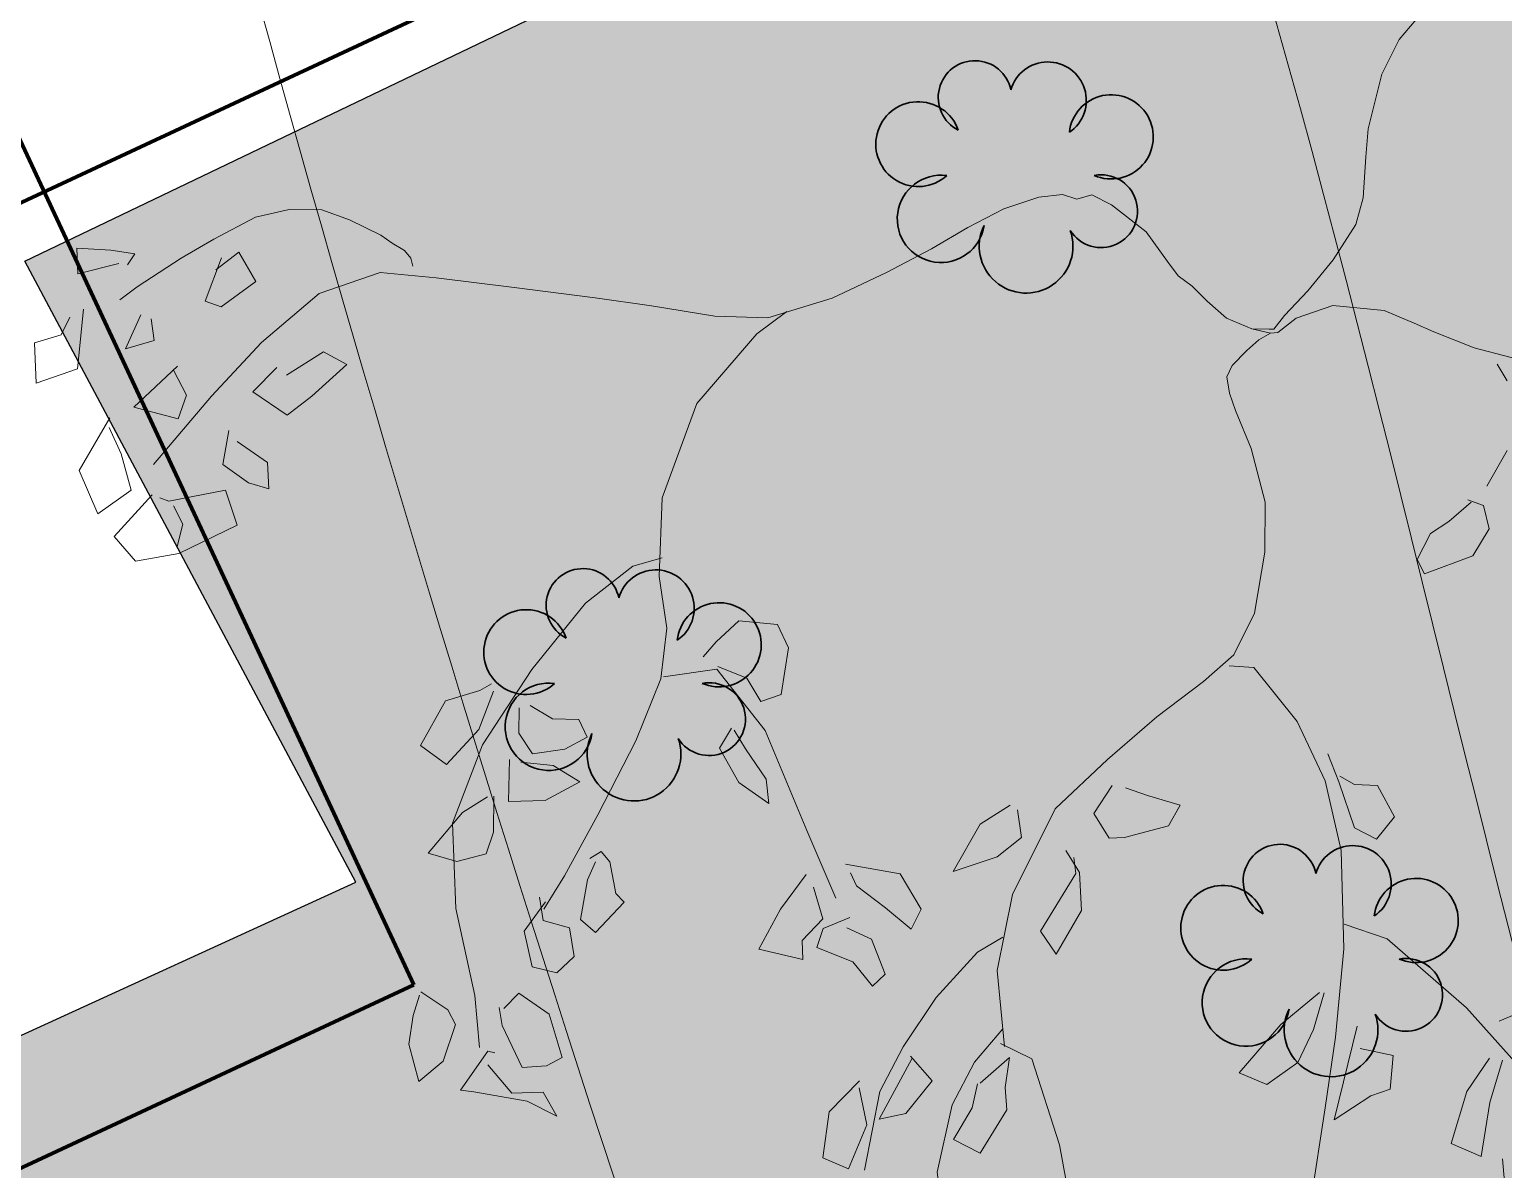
# Model space of a CAD drawing. Header units: millimetres. Extents: x 5637 to 6048, y 3385 to 3927.
# Drawn here: x 5961.515 to 5964.046, y 3574.985 to 3576.942 of the extents above; entities that cross this region are included whole.
import ezdxf

# ---------------------------------------------------------------- set-up
doc = ezdxf.new("R2010")
doc.units = ezdxf.units.MM
doc.layers.add('Contour Lines', color=253, linetype='Continuous')
for name, color, linetype, lineweight in [('hatch', 253, 'Continuous', 13), ('road', 19, 'Continuous', 30), ('trees new', 7, 'Continuous', 20), ('wall', 7, 'Continuous', 80)]:
    doc.layers.add(name, color=color, linetype=linetype, lineweight=lineweight)
doc.layers.add('plants1', color=7, linetype='Continuous', true_color=0x89ee5d)
pattern_1 = [(45, (2816.368087035456, -1263.747613335156), (-0.2651650429449553, 0.2651650429449554), []), (135, (2816.368087035456, -1263.747613335156), (-0.795495128834866, 0.2651650429449554), [0.9375, -0.5625])]
pattern_2 = [(45, (2816.368087035456, -1263.747613335156), (-0.7071067811865475, 0.7071067811865476), [])]

# ---------------------------------------------------------------- blocks, each defined once
blk = doc.blocks.new('F1')
at = {"color": 92, "linetype": 'Continuous'}
for p, q in [((0.2957780168160244, -0.0077329188600914), (0.2984460168161096, 0.0017900811396259)), ((0.2984460168161096, 0.0017900811396259), (0.3104490168159319, -0.0029709188605183)), ((0.3104490168159319, -0.0029709188605183), (0.3187830168160364, -0.007110918860525)), ((0.3117820168160907, -0.008768918860659001), (0.2957780168160244, -0.0077329188600914)), ((0.3187830168160364, -0.007110918860525), (0.3147820168162472, -0.0102169188606411)), ((0.2826090168161901, -0.0278149188600936), (0.2877770168158751, -0.0224329188607215)), ((0.2936110168159249, -0.0211909188604467), (0.2844430168158798, -0.0421009188606321)), ((0.3497900168160815, -0.0187059188604679), (0.3387870168160081, -0.0325779188600053)), ((0.3567900168161433, -0.0187059188604679), (0.3462890168159394, -0.0224329188607215)), ((0.3594580168162285, -0.0313349188603014), (0.3567900168161433, -0.0187059188604679)), ((0.2677730168159034, -0.0425149188607237), (0.2719400168159556, -0.0276079188600478)), ((0.2719400168159556, -0.0276079188600478), (0.2826090168161901, -0.0278149188600936)), ((0.3137820168160434, -0.0298869188603193), (0.3042800168161595, -0.0404449188602656)), ((0.3156160168161879, -0.0408599188606957), (0.3171160168160387, -0.0325779188600053)), ((0.3387870168160081, -0.0325779188600053), (0.3439550168161478, -0.0365109188599662)), ((0.3439550168161478, -0.0365109188599662), (0.3594580168162285, -0.0313349188603014)), ((0.2844430168158798, -0.0421009188606321), (0.2677730168159034, -0.0425149188607237)), ((0.3042800168161595, -0.0404449188602656), (0.3156160168161879, -0.0408599188606957)), ((0.3211170168158279, -0.0528669188600532), (0.3004460168160623, -0.0625979188601549)), ((0.3209500168161359, -0.0644609188605672), (0.3191160168159914, -0.0539019188602823)), ((0.2904440168160764, -0.0636339188607225), (0.2731070168158514, -0.0791609188602878)), ((0.2902770168159296, -0.0781269188603973), (0.2891100168160339, -0.0671529188605917)), ((0.3004460168160623, -0.0625979188601549), (0.315116016816086, -0.0721219188602107)), ((0.315116016816086, -0.0721219188602107), (0.3209500168161359, -0.0644609188605672)), ((0.3569570168158354, -0.0650829188601336), (0.3454550168159987, -0.0710869188599817)), ((0.3757940168159113, -0.0648749188606588), (0.3596250168159205, -0.0690159188600945)), ((0.3827960168161954, -0.0721219188602107), (0.3757940168159113, -0.0648749188606588)), ((0.3454550168159987, -0.0710869188599817), (0.3551230168161457, -0.0835099188601079)), ((0.3662930168159111, -0.0795749188603794), (0.3827960168161954, -0.0721219188602107)), ((0.2897780168161663, -0.0924119188605972), (0.2902770168159296, -0.0781269188603973)), ((0.2731070168158514, -0.0791609188602878), (0.274774016815849, -0.0971739188601704)), ((0.3321190168160175, -0.0822659188600654), (0.3259510168161288, -0.0938609188600084)), ((0.3551230168161457, -0.0835099188601079), (0.3662930168159111, -0.0795749188603794)), ((0.3424550168158422, -0.0984159188604452), (0.333953016816162, -0.0872359188600229)), ((0.274774016815849, -0.0971739188601704), (0.2897780168161663, -0.0924119188605972)), ((0.3259510168161288, -0.0938609188600084), (0.3331190168162212, -0.10359191886011)), ((0.2967790168161119, -0.0965519188606039), (0.2781080168158443, -0.1073189188603636)), ((0.3021130168160599, -0.100900918860424), (0.2992790168161665, -0.0986239188599201)), ((0.3239510168161761, -0.10359191886011), (0.3021130168160599, -0.100900918860424)), ((0.3397870168162118, -0.1081469188605468), (0.3424550168158422, -0.0984159188604452)), ((0.3032800168159557, -0.1031789188603569), (0.3044470168158515, -0.1108379188602329)), ((0.3241180168158682, -0.1176709188606027), (0.3239510168161761, -0.10359191886011)), ((0.3331190168162212, -0.10359191886011), (0.3397870168162118, -0.1081469188605468)), ((0.2781080168158443, -0.1073189188603636), (0.2829430168160289, -0.1187059188599222)), ((0.3044470168158515, -0.1108379188602329), (0.2997800168161522, -0.1182919188607401)), ((0.2996130168160054, -0.1209839188607646), (0.3241180168158682, -0.1176709188606027)), ((0.2829430168160289, -0.1187059188599222), (0.2996130168160054, -0.1209839188607646)), ((0.3647930168160602, -0.2191209188607162), (0.3791280168159066, -0.2058699188604067)), ((0.3791280168159066, -0.2058699188604067), (0.3927970168158428, -0.206075918860114)), ((0.3976320168160274, -0.2079399188599553), (0.3877970168161884, -0.2201549188606067)), ((0.3927970168158428, -0.206075918860114), (0.3977990168161742, -0.205040918859885)), ((0.484316016815905, -0.2162209188603072), (0.4949850168161394, -0.2112529188601173)), ((0.4949850168161394, -0.2112529188601173), (0.5086540168160756, -0.2170489188604905)), ((0.3719610168161527, -0.2290579188605251), (0.3647930168160602, -0.2191209188607162)), ((0.4049670168162667, -0.2170489188604905), (0.4019660168162266, -0.2261599188598837)), ((0.4158030168161934, -0.2249169188601798), (0.4093010168160111, -0.2174629188605821)), ((0.4778150168160611, -0.2201549188606067), (0.484316016815905, -0.2162209188603072)), ((0.5086540168160756, -0.2170489188604905), (0.5098210168159714, -0.2267799188605921)), ((0.3877970168161884, -0.2201549188606067), (0.3719610168161527, -0.2290579188605251)), ((0.4253040168161936, -0.2282299188603418), (0.4158030168161934, -0.2249169188601798)), ((0.4019660168162266, -0.2261599188598837), (0.4044670168161649, -0.2352689188604189)), ((0.4263050168158263, -0.2356839188599396), (0.4253040168161936, -0.2282299188603418)), ((0.4911510168160424, -0.232991918859915), (0.4819820168161133, -0.2253309188602715)), ((0.5098210168159714, -0.2267799188605921), (0.50165301681613, -0.2429299188600624)), ((0.3954650168159279, -0.2346479188602815), (0.3901310168159799, -0.2497619188600937)), ((0.4044670168161649, -0.2352689188604189), (0.4168020168160586, -0.237339918860306)), ((0.4168020168160586, -0.237339918860306), (0.4263050168158263, -0.2356839188599396)), ((0.49348401681595, -0.2431369188601082), (0.4911510168160424, -0.232991918859915)), ((0.4106350168160536, -0.2418939188604043), (0.3993000168159089, -0.2369259188602144)), ((0.3831290168161505, -0.2456209188606579), (0.3721270168159609, -0.2483129188606825)), ((0.3811290168161978, -0.2590789188601037), (0.3854630168159421, -0.2460349188607496)), ((0.4183030168162479, -0.2510039188603685), (0.4106350168160536, -0.2418939188604043)), ((0.50165301681613, -0.2429299188600624), (0.49348401681595, -0.2431369188601082)), ((0.3721270168159609, -0.2483129188606825), (0.3549570168158826, -0.2590789188601037)), ((0.3901310168159799, -0.2497619188600937), (0.4036330168162241, -0.2536949188600546)), ((0.4036330168162241, -0.2536949188600546), (0.4183030168162479, -0.2510039188603685)), ((0.479648016815867, -0.2493479188600021), (0.4729800168158766, -0.2551449188607138)), ((0.4823160168159523, -0.2584579188599663), (0.4804820168162626, -0.2503829188602311)), ((0.7738740168158476, -0.2528669188598713), (0.7788740168159567, -0.2568009188601708)), ((0.4729800168158766, -0.2551449188607138), (0.4759810168159168, -0.2698449188604344)), ((0.4863170168161961, -0.271914918859983), (0.4823160168159523, -0.2584579188599663)), ((0.7563700168159305, -0.2607349188604702), (0.7643720168159636, -0.2584579188599663)), ((0.7643720168159636, -0.2584579188599663), (0.7747080168162431, -0.2541099188604847)), ((0.7788740168159567, -0.2568009188601708), (0.7782080168160466, -0.2659119188604735)), ((0.3549570168158826, -0.2590789188601037), (0.3642920168160746, -0.2654969188600433)), ((0.3759610168160581, -0.2661179188601808), (0.3811290168161978, -0.2590789188601037)), ((0.7483690168162358, -0.2686029188601595), (0.7563700168159305, -0.2607349188604702)), ((0.3642920168160746, -0.2654969188600433), (0.3759610168160581, -0.2661179188601808)), ((0.4759810168159168, -0.2698449188604344), (0.4844830168160518, -0.2810249188599472)), ((0.7493690168159848, -0.2746069188600075), (0.7483690168162358, -0.2686029188601595)), ((0.7782080168160466, -0.2659119188604735), (0.7690390168161177, -0.2737789188607338)), ((0.4844830168160518, -0.2810249188599472), (0.4863170168161961, -0.271914918859983)), ((0.7690390168161177, -0.2737789188607338), (0.7493690168159848, -0.2746069188600075)), ((0.4129690168158451, -0.2799899188606276), (0.4179700168158379, -0.2787479188603528)), ((0.4179700168158379, -0.2787479188603528), (0.4198040168159826, -0.2835089188604969)), ((0.409634016815966, -0.2874439188602254), (0.4146360168158429, -0.2818529188601304)), ((0.4198040168159826, -0.2835089188604969), (0.4183030168162479, -0.2957239188602387)), ((0.3917980168159776, -0.290548918860003), (0.3806280168162122, -0.2986229188603091)), ((0.3887970168159374, -0.2969669188599426), (0.3901310168159799, -0.2880639188600243)), ((0.4024670168162121, -0.3011079188602879), (0.409634016815966, -0.2874439188602254)), ((0.3974660168162192, -0.3027639188606543), (0.3887970168159374, -0.2969669188599426)), ((0.4183030168162479, -0.2957239188602387), (0.4203030168162007, -0.299864918860584)), ((0.3806280168162122, -0.2986229188603091), (0.3792950168160534, -0.312494918860756)), ((0.3957990168162215, -0.3137369188601213), (0.3974660168162192, -0.3027639188606543)), ((0.4063000168159708, -0.3075259188602275), (0.4024670168162121, -0.3011079188602879)), ((0.4203030168162007, -0.299864918860584), (0.4063000168159708, -0.3075259188602275)), ((0.3359540168159985, -0.3085609188604566), (0.3436210168158542, -0.3182919188605582)), ((0.3304520168160199, -0.3162219188601001), (0.3351200168160577, -0.3095959188606856)), ((0.3792950168160534, -0.312494918860756), (0.3876300168160416, -0.3176709188604208)), ((0.3876300168160416, -0.3176709188604208), (0.3957990168162215, -0.3137369188601213)), ((0.4896510168161914, -0.3112529188604811), (0.4763140168158717, -0.3207769188605369)), ((0.5051540168162723, -0.3120809188606644), (0.5238240168162012, -0.3220179188604733)), ((0.5586640168160049, -0.3133229188600297), (0.5433280168160711, -0.3274019188605224)), ((0.5718330168158392, -0.3100109188602063), (0.5586640168160049, -0.3133229188600297)), ((0.5721670168161328, -0.3230539188601313), (0.5740000168159387, -0.312494918860756)), ((0.6111740168159887, -0.3147719188603504), (0.6011720168160029, -0.3228469188600855)), ((0.3254510168160269, -0.326158918859909), (0.3304520168160199, -0.3162219188601001)), ((0.3436210168158542, -0.3182919188605582), (0.3447880168162047, -0.324502918860452)), ((0.4904840168162484, -0.3292649188600252), (0.4908170168162034, -0.3166359188601917)), ((0.5066540168161229, -0.32118991886029), (0.5059870168158743, -0.3158079188600085)), ((0.622844016815856, -0.3226399188600397), (0.6156760168162183, -0.3172569188603291)), ((0.324784016816233, -0.3408589188605391), (0.3254510168160269, -0.326158918859909)), ((0.3447880168162047, -0.324502918860452), (0.3359540168159985, -0.3363039188601022)), ((0.3616250168158732, -0.3302999188602542), (0.3626250168160769, -0.323467918860223)), ((0.3641250168159278, -0.3242959188604062), (0.3714600168161671, -0.3205699188604911)), ((0.3714600168161671, -0.3205699188604911), (0.3799620168158473, -0.3317499188600039)), ((0.4763140168158717, -0.3207769188605369), (0.4636450168161394, -0.332784918860233)), ((0.5144890168160094, -0.3325769188607581), (0.5066540168161229, -0.32118991886029)), ((0.5238240168162012, -0.3220179188604733), (0.5273250168158885, -0.3373399188606698)), ((0.5609980168162512, -0.3271949188604766), (0.5721670168161328, -0.3230539188601313)), ((0.6011720168160029, -0.3228469188600855), (0.603840016816088, -0.3336129188604162)), ((0.633512016816207, -0.3298859188601626), (0.622844016815856, -0.3226399188600397)), ((0.3639590168161195, -0.3478989188600452), (0.3616250168158732, -0.3302999188602542)), ((0.3799620168158473, -0.3317499188600039), (0.3796290168158922, -0.3489339188602742)), ((0.4804820168162626, -0.3346489188600743), (0.4904840168162484, -0.3292649188600252)), ((0.5433280168160711, -0.3274019188605224), (0.5609980168162512, -0.3271949188604766)), ((0.6268440168162162, -0.3360969188600564), (0.633512016816207, -0.3298859188601626)), ((0.6931910168161668, -0.3286439188598877), (0.6938580168159607, -0.3400309188603559)), ((0.3359540168159985, -0.3363039188601022), (0.324784016816233, -0.3408589188605391)), ((0.4636450168161394, -0.332784918860233), (0.4784810168159713, -0.3416869188607223)), ((0.4784810168159713, -0.3416869188607223), (0.4804820168162626, -0.3346489188600743)), ((0.4894840168160446, -0.332784918860233), (0.4849820168162699, -0.3389959188601268)), ((0.5004860168162342, -0.3319559188606207), (0.4894840168160446, -0.332784918860233)), ((0.5058200168161822, -0.3423089188602888), (0.4981530168158718, -0.3352689188598732)), ((0.5213230168162628, -0.3433439188605178), (0.5144890168160094, -0.3325769188607581)), ((0.5273250168158885, -0.3373399188606698), (0.5213230168162628, -0.3433439188605178)), ((0.5866700168160098, -0.3329909188599402), (0.5891700168160643, -0.3425159188603346)), ((0.5876700168162134, -0.3425159188603346), (0.5888370168161094, -0.3365109188601481)), ((0.603840016816088, -0.3336129188604162), (0.6095070168159911, -0.3350629188601659)), ((0.6095070168159911, -0.3350629188601659), (0.6268440168162162, -0.3360969188600564)), ((0.353290016815885, -0.3379609188598978), (0.3387870168160081, -0.3489339188602742)), ((0.3571240168159822, -0.3559729188603513), (0.3517890168161504, -0.3429289188600877)), ((0.3556240168161313, -0.3394089188598799), (0.353290016815885, -0.3379609188598978)), ((0.4849820168162699, -0.3389959188601268), (0.4963190168161821, -0.3483129188601368)), ((0.5066540168161229, -0.3565949188599178), (0.5058200168161822, -0.3423089188602888)), ((0.5680000168160806, -0.3592859188605133), (0.5876700168162134, -0.3425159188603346)), ((0.5891700168160643, -0.3425159188603346), (0.5853370168158512, -0.3565949188599178)), ((0.6938580168159607, -0.3400309188603559), (0.6941910168159158, -0.3586639188600373)), ((0.6991920168159087, -0.3429289188600877), (0.6948580168161645, -0.3381679188599436)), ((0.7075270168158969, -0.3460359188605424), (0.6991920168159087, -0.3429289188600877)), ((0.3729610168159017, -0.3501759188605491), (0.3639590168161195, -0.3478989188600452)), ((0.4963190168161821, -0.3483129188601368), (0.5006530168159263, -0.3594929188605591)), ((0.7100280168158353, -0.3592859188605133), (0.7075270168158969, -0.3460359188605424)), ((0.3387870168160081, -0.3489339188602742), (0.3434550168160459, -0.3510039188607323)), ((0.3434550168160459, -0.3510039188607323), (0.3617910168161362, -0.3607349188599245)), ((0.3796290168158922, -0.3489339188602742), (0.3729610168159017, -0.3501759188605491)), ((0.3686260168162736, -0.3592859188605133), (0.3571240168159822, -0.3559729188603513)), ((0.3707930168159184, -0.3696369188604138), (0.3686260168162736, -0.3592859188605133)), ((0.5006530168159263, -0.3594929188605591), (0.5066540168161229, -0.3565949188599178)), ((0.5710000168162371, -0.3694309188607066), (0.5680000168160806, -0.3592859188605133)), ((0.5853370168158512, -0.3565949188599178), (0.5710000168162371, -0.3694309188607066)), ((0.6941910168159158, -0.3586639188600373), (0.7008590168159065, -0.3652899188603613)), ((0.7008590168159065, -0.3652899188603613), (0.7100280168158353, -0.3592859188605133)), ((0.3617910168161362, -0.3607349188599245), (0.3707930168159184, -0.3696369188604138)), ((0.4848160168160069, -0.3924129188602081), (0.4701470168158668, -0.4000729188604227)), ((0.5063210168161679, -0.3905489188603668), (0.4874840168160919, -0.408560918859911)), ((0.5111550168160139, -0.4008999188602675), (0.5061540168160211, -0.3893069188600919)), ((0.4823160168159523, -0.4091819188600483), (0.4838160168162579, -0.3948959188604193)), ((0.4701470168158668, -0.4000729188604227), (0.4624790168161274, -0.4160139188600797)), ((0.4978190168160328, -0.4095959188601399), (0.5111550168160139, -0.4008999188602675)), ((0.5283250168160925, -0.4073189188605455), (0.5419940168160285, -0.4015219188607433)), ((0.5419940168160285, -0.4015219188607433), (0.5368260168158887, -0.4118729188606438)), ((0.4704800168158221, -0.4230539188604953), (0.4823160168159523, -0.4091819188600483)), ((0.4874840168160919, -0.408560918859911), (0.4978190168160328, -0.4095959188601399)), ((0.5224900168161586, -0.4153929188599422), (0.5273250168158885, -0.4073189188605455)), ((0.4624790168161274, -0.4160139188600797), (0.4704800168158221, -0.4230539188604953)), ((0.5119890168159547, -0.4247099188599523), (0.5224900168161586, -0.4153929188599422)), ((0.5368260168158887, -0.4118729188606438), (0.534826016815936, -0.4201549188604248)), ((0.6621850168160055, -0.4143589188600516), (0.6443480168161333, -0.4213979188601287)), ((0.6556830168158232, -0.4269869188604562), (0.6638520168160033, -0.4149799188601892)), ((0.534826016815936, -0.4201549188604248), (0.5201570168162509, -0.4327849188605968)), ((0.6443480168161333, -0.4213979188601287), (0.6235100168162209, -0.4340269188599623)), ((0.5201570168162509, -0.4327849188605968), (0.5119890168159547, -0.4247099188599523)), ((0.6460150168161309, -0.4371319188606493), (0.6556830168158232, -0.4269869188604562)), ((0.6718540168160363, -0.4309209188607556), (0.6525160168159747, -0.4621839188606091)), ((0.6235100168162209, -0.4340269188599623), (0.6321790168160479, -0.441479918860131)), ((0.6321790168160479, -0.441479918860131), (0.6460150168161309, -0.4371319188606493)), ((0.6815220168161833, -0.4458279188605221), (0.670353016815847, -0.4394099188605824)), ((0.7240300168161813, -0.4458279188605221), (0.7440350168160368, -0.4439649188601096)), ((0.6765210168161904, -0.4576289188601721), (0.6815220168161833, -0.4458279188605221)), ((0.6525160168159747, -0.4621839188606091), (0.6686860168158493, -0.4578369188605566)), ((0.6686860168158493, -0.4578369188605566), (0.6765210168161904, -0.4576289188601721)), ((0.716196016816179, -0.4580439188606024), (0.7040260168162096, -0.4675679188606582)), ((0.7110280168160391, -0.4741919188603051), (0.7206960168161859, -0.4603209188601968)), ((0.7040260168162096, -0.4675679188606582), (0.6921910168159631, -0.4845439188605442)), ((0.7015270168160388, -0.492825918860325), (0.7110280168160391, -0.4741919188603051)), ((0.6921910168159631, -0.4845439188605442), (0.7015270168160388, -0.492825918860325)), ((0.7090270168162025, -0.4961379188601486), (0.702359016816212, -0.5251239188604075))]:
    blk.add_line(p, q, dxfattribs=at)
at = {"color": 33, "linetype": 'Continuous'}
for p, q in [((0.5486630168159028, -0.104626918860339), (0.5351240168158659, -0.1091819188598664)), ((0.5351240168158659, -0.1091819188598664), (0.5052580168160095, -0.1274019188607043)), ((0.5052580168160095, -0.1274019188607043), (0.4815640168160318, -0.1576299188603287)), ((0.4815640168160318, -0.1576299188603287), (0.4712110168159091, -0.185786918860066)), ((0.4628490168158752, -0.1789549188600348), (0.4413450168160528, -0.1868219188602951)), ((0.4745960168158893, -0.1793689188601264), (0.4628490168158752, -0.1789549188600348)), ((0.4413450168160528, -0.1868219188602951), (0.4140680168159127, -0.2046269188607028)), ((0.4712110168159091, -0.185786918860066), (0.4680260168158786, -0.2054549188599766)), ((0.4140680168159127, -0.2046269188607028), (0.3873880168159704, -0.2261599188598837)), ((0.4680260168158786, -0.2054549188599766), (0.4598630168159108, -0.223053918860677)), ((0.8003790168161176, -0.2071119188606816), (0.8020460168161154, -0.214357918859895)), ((0.4598630168159108, -0.223053918860677), (0.4435360168160917, -0.2427219188605876)), ((0.3873880168159704, -0.2261599188598837), (0.367278016816039, -0.2510039188603685)), ((0.7938770168159355, -0.2396169188599004), (0.7823750168160988, -0.2501759188601853)), ((0.4435360168160917, -0.2427219188605876), (0.421037016815939, -0.2650829188599517)), ((0.367278016816039, -0.2510039188603685), (0.3585180168158732, -0.2824739188602679)), ((0.421037016815939, -0.2650829188599517), (0.4017240168161555, -0.2833029188598801)), ((0.3585180168158732, -0.2824739188602679), (0.355133016815893, -0.3162219188601001)), ((0.4017240168161555, -0.2833029188598801), (0.3903750168162734, -0.2930329188605527)), ((0.6677280168162218, -0.2851649188599539), (0.6764890168162712, -0.2886849188601617)), ((0.6764890168162712, -0.2886849188601617), (0.6858460168161802, -0.3133229188600297)), ((0.6858460168161802, -0.3133229188600297), (0.6890320168160944, -0.3381679188599436)), ((0.355133016815893, -0.3162219188601001), (0.3507530168160375, -0.3356829188599648)), ((0.6890320168160944, -0.3381679188599436), (0.6866430168158733, -0.3652899188603613)), ((0.5426900168160902, -0.3594929188605591), (0.5223820168159766, -0.3710869188601635)), ((0.5536410168158401, -0.3570089188600094), (0.5426900168160902, -0.3594929188605591)), ((0.6866430168158733, -0.3652899188603613), (0.6760900168162554, -0.4013139188603591)), ((0.5223820168159766, -0.3710869188601635), (0.5046600168159276, -0.3851659188606562)), ((0.5046600168159276, -0.3851659188606562), (0.4909230168161633, -0.3986229188606729)), ((0.4909230168161633, -0.3986229188606729), (0.4761890168158464, -0.4253319188604281)), ((0.5403010168158691, -0.3953099188605109), (0.5498580168161828, -0.4046269188605211)), ((0.5498580168161828, -0.4046269188605211), (0.5498580168161828, -0.4389959188604906)), ((0.6760900168162554, -0.4013139188603591), (0.6627500168158296, -0.4323709188605053)), ((0.6627500168158296, -0.4323709188605053), (0.6506050168161384, -0.456800918859989)), ((0.5498580168161828, -0.4389959188604906), (0.5458750168161206, -0.4696369188598683)), ((0.6506050168161384, -0.456800918859989), (0.634478016816269, -0.4890999188604101))]:
    blk.add_line(p, q, dxfattribs=at)
for points in [[(0.4182490168161568, -0.0441719188605192), (0.4184480168162228, -0.041065918860403), (0.4170550168162155, -0.0375469188605338), (0.4134710168161694, -0.0334059188601885), (0.4102850168162552, -0.0292649188607528), (0.4007280168159415, -0.0199479188607428), (0.3917680168158259, -0.013114918860373), (0.3800210168162668, -0.0091829188607506), (0.366880016815907, -0.0079399188601372), (0.3491600168160804, -0.0110459188602534), (0.3350240168158454, -0.0141509188600311), (0.3157100168161779, -0.0193279188600344), (0.3079450168158875, -0.0220189188606299)], [(0.7234770168158722, -0.1681889188606136), (0.7288530168159415, -0.16446191886036), (0.7402020168158236, -0.1582499188601276), (0.7531440168161172, -0.1499699188601142), (0.765489016816213, -0.1398239188604919), (0.7712630168159595, -0.1309209188605735), (0.7770370168161609, -0.1164289188603278), (0.7812170168160666, -0.1064909188601804), (0.7925670168158323, -0.088270918860252), (0.8029200168159552, -0.0777119188599671), (0.8200430168160384, -0.0671529188605917), (0.841148016815845, -0.0601139188605147), (0.8564800168162436, -0.0570079188603985)], [(0.7234770168158722, -0.1681889188606136), (0.7216850168158491, -0.1675669188601376), (0.7155130168159705, -0.165496918860589), (0.7075490168160689, -0.1586649188605578), (0.7025720168160153, -0.150175918860731), (0.6987890168159029, -0.1429299188606081), (0.6950050168159069, -0.137546918859988), (0.6928160168160904, -0.1311289188600484), (0.6884350168158964, -0.1178789188600775), (0.6790770168161036, -0.1040059188602016), (0.6731040168158362, -0.0980019188603536), (0.6671300168161399, -0.0977949188603078), (0.6625520168161021, -0.0944829188604843), (0.6535920168159866, -0.09261891886064301), (0.6394550168158677, -0.0928249188603503), (0.6243230168158737, -0.0953109188606676), (0.6085940168161362, -0.0988299188605368), (0.58947901681608, -0.1021429188606988), (0.5667820168161999, -0.1050419188598597), (0.5410980168160169, -0.104626918860339), (0.5219830168159607, -0.0977949188603078), (0.5002800168160721, -0.0866149188598855), (0.4807680168162225, -0.0770919188601682), (0.4524950168158687, -0.0638399188604297), (0.4254170168162493, -0.0512109188605963), (0.4057050168159952, -0.04272191885986), (0.3810170168160258, -0.0431369188602902), (0.3543370168160838, -0.0541099188606666), (0.329847016815842, -0.0677739188607292), (0.3007770168162498, -0.0857869188606118)], [(0.7155130168159705, -0.165496918860589), (0.7216850168158491, -0.1692239188599331), (0.7167080168162503, -0.1702589188601622), (0.711133016816115, -0.1727429188607119), (0.7039650168160227, -0.176469918860056), (0.7007800168159922, -0.1799889188599253), (0.6997840168162331, -0.1862009188601577), (0.6999830168158443, -0.1932399188602347), (0.7011770168162405, -0.2087669188607095), (0.6999830168158443, -0.2298859188607083), (0.6940100168160317, -0.2481059188606367), (0.6830590168158271, -0.2690169188602511), (0.6707140168161863, -0.2816449188606556), (0.6565780168159511, -0.287857918860317), (0.6354730168161442, -0.2951039188604399), (0.6125760168158596, -0.3048349188605415), (0.5876870168160571, -0.3166359188601917), (0.56220201681594, -0.3427219188600419), (0.5476670168161438, -0.368394918860139), (0.5414950168162651, -0.3969669188603064)], [(0.7216850168158491, -0.1692239188599331), (0.7244730168160859, -0.1698439188606415), (0.7328360168160036, -0.1667389188599544), (0.7475690168159819, -0.1665319188599086), (0.7656880168158243, -0.1743989188601689), (0.775045016816188, -0.1824749188602426), (0.7812170168160666, -0.1878569188605241), (0.7939600168158396, -0.1984159188598995), (0.8112830168158724, -0.2095959188603218), (0.826613016816049, -0.2172569188599653), (0.8483160168159376, -0.2251249188605642), (0.8636470168159975, -0.2296799188600915), (0.8799740168162717, -0.232991918859915), (0.8966990168162228, -0.2344399188598971), (0.9134230168158356, -0.2331989188599608), (0.9379140168159612, -0.2305069188599362), (0.9632000168160121, -0.2323709188606871), (0.9942610168161484, -0.2445859188604289)], [(0.4610570168158521, -0.2226399188605854), (0.4813660168158497, -0.2261599188598837), (0.4917190168159724, -0.2541099188604847), (0.4951040168159527, -0.2953109188604857), (0.4976920168162399, -0.3232609188601772)], [(0.5428890168161562, -0.3903409188599825), (0.5287520168160375, -0.3990369188607645), (0.5156120168160161, -0.4118729188606438), (0.502272016816045, -0.4346479188600997), (0.4980910168162557, -0.4580439188606024), (0.4980910168162557, -0.4758489188601005)], [(0.6790770168161036, -0.3924129188602081), (0.6930140168162727, -0.4027639188601088), (0.7137210168159474, -0.4371319188606493), (0.7322380168159217, -0.478746918860742)]]:
    blk.add_lwpolyline(points, dxfattribs=at)
blk = doc.blocks.new('698')
at = {"layer": 'trees new', "color": 1, "lineweight": 30}
for centre, radius, start, end in [((2753.420635240594, 4756.008339019838), 0.0630342430681979, 11.81539692384, 242.9742335339177), ((2753.545819227713, 4756.003196448435), 0.0660012340216528, 304.0063139508896, 164.129099480154), ((2753.654591448076, 4755.940578649581), 0.0722921963667957, 246.3204589908983, 173.7227811443586), ((2753.323280000262, 4755.928070210539), 0.0728227168759967, 19.34069175586614, 312.1889873347052), ((2753.362212633513, 4755.799823748185), 0.0749561489700884, 82.3536617668338, 351.3063619579912), ((2753.63726976349, 4755.812993423449), 0.0624870714875787, 212.0431555894722, 100.8032248963915), ((2753.50847718405, 4755.752905514007), 0.0804673499211587, 153.7510050713348, 19.55616999894605)]:
    blk.add_arc(centre, radius, start, end, dxfattribs=at)

msp = doc.modelspace()

# ---------------------------------------------------------------- hatches: boundary and pattern name
at = {"layer": 'hatch'}
h = msp.add_hatch(dxfattribs=at)
h.set_pattern_fill('ANSI31', color=256, scale=8, style=0)
h.set_pattern_definition(pattern_2)
edge = h.paths.add_edge_path()
edge.add_line((5953.041255044902, 3612.974207926818), (5971.450954625268, 3621.514306452822))
edge.add_line((5971.450954625268, 3621.514306452822), (5974.465312868022, 3615.174463149679))
edge.add_line((5974.465312868022, 3615.174463149679), (5965.323706959567, 3610.800569736151))
edge.add_line((5965.323706959567, 3610.800569736151), (5972.840822226011, 3594.581383190083))
edge.add_line((5972.840822226011, 3594.581383190083), (5982.426917531888, 3598.981613399772))
edge.add_line((5982.426917531888, 3598.981613399772), (5986.054070995138, 3590.785107410275))
edge.add_line((5986.054070995138, 3590.785107410275), (5979.145176010756, 3587.420223968602))
edge.add_arc((5983.579264057173, 3580.762787657906), 7.998912115678626, 123.6650189608816, 199.1969792692551)
edge.add_line((5976.025141789618, 3578.132610515358), (5971.435654710924, 3575.661692452999))
edge.add_line((5971.435654710924, 3575.661692452999), (5966.444091998976, 3584.553411689813))
edge.add_line((5966.444091998976, 3584.553411689813), (5953.041255044902, 3612.974207926818))
h = msp.add_hatch(dxfattribs=at)
h.set_pattern_fill('ANSI31', color=256, scale=8, style=0)
h.set_pattern_definition(pattern_2)
edge = h.paths.add_edge_path()
edge.add_arc((5888.218597786534, 3544.251879519288), 5.099999999999703, 222.2096827054169, 295.0106996712317)
edge.add_line((5890.374814048559, 3539.63011238632), (5962.724415347593, 3573.368833238253))
edge.add_arc((5959.301019294773, 3580.709992987185), 8.10013993668037, 295.0010067509886, 379.1520322176876)
edge.add_line((5966.952827542687, 3583.367453717085), (5974.951558471705, 3569.541004290979))
edge.add_arc((5969.706864991153, 3565.844412111367), 6.416510223423876, 35.17714628567522, 121.8211173089577)
edge.add_line((5966.323638051035, 3571.296510690719), (5964.181878608919, 3570.409633657426))
edge.add_line((5964.18187860892, 3570.409633657426), (5950.360272161224, 3564.024697307429))
edge.add_line((5950.360272161224, 3564.024697307429), (5941.019583289994, 3551.651265792138))
edge.add_line((5941.019583289994, 3551.651265792138), (5918.251469236275, 3541.463622921433))
edge.add_line((5918.251469236276, 3541.463622921433), (5903.786954010162, 3542.209244047871))
edge.add_line((5903.786954010162, 3542.209244047871), (5887.47792040575, 3534.61967185372))
edge.add_line((5887.47792040575, 3534.61967185372), (5884.441073338574, 3540.825466081732))
at = {"layer": 'plants1'}
h = msp.add_hatch(dxfattribs=at)
h.set_pattern_fill('ANSI38', color=256, scale=3, style=0)
h.set_pattern_definition(pattern_1)
edge = h.paths.add_edge_path()
edge.add_line((5867.340026559894, 3539.401602731366), (5867.920497871744, 3539.012893932036))
edge.add_line((5867.920497871744, 3539.012893932036), (5868.307566333235, 3538.645474774969))
edge.add_line((5868.307566333234, 3538.645474774969), (5868.751904713922, 3538.147852172101))
edge.add_line((5868.751904713922, 3538.147852172101), (5869.041495821688, 3537.742348562914))
edge.add_line((5869.041495821688, 3537.742348562914), (5873.636493846637, 3527.954023021291))
edge.add_line((5873.636493846638, 3527.954023021291), (5903.829997155666, 3542.008132120876))
edge.add_line((5903.829997155666, 3542.008132120876), (5918.291521160669, 3541.262275447136))
edge.add_line((5918.291521160669, 3541.262275447136), (5941.16198548445, 3551.494962586632))
edge.add_line((5941.16198548445, 3551.494962586632), (5950.48308823519, 3563.852364690145))
edge.add_line((5950.48308823519, 3563.852364690145), (5964.274809275164, 3570.230544657122))
edge.add_line((5964.274809275164, 3570.230544657122), (5965.741202670952, 3570.870139763694))
edge.add_arc((5969.427232144333, 3564.866000809268), 7.045317442293404, 27.800891099726925, 121.5463777302028, ccw=False)
edge.add_arc((5969.675026703198, 3565.204551072316), 6.670760308511182, -45.778412307314625, 26.22114660211321, ccw=False)
edge.add_line((5974.327449541655, 3560.423964829417), (5968.693330355425, 3565.052694805927))
edge.add_line((5968.693330355425, 3565.052694805927), (5960.294785214963, 3566.735752133394))
edge.add_line((5960.294785214963, 3566.735752133394), (5952.862509781829, 3563.409138527084))
edge.add_line((5952.862509781829, 3563.409138527084), (5951.175927865645, 3562.581958068244))
edge.add_line((5951.175927865645, 3562.581958068244), (5941.99973997969, 3550.444749196693))
edge.add_line((5941.99973997969, 3550.444749196693), (5918.534556405375, 3539.942057260073))
edge.add_line((5918.534556405374, 3539.942057260073), (5904.707706962623, 3540.696889009831))
edge.add_line((5904.707706962623, 3540.696889009831), (5873.014766627353, 3526.282493411768))
edge.add_line((5873.014766627353, 3526.282493411768), (5867.474450181188, 3538.114340235214))
edge.add_line((5867.474450181187, 3538.114340235214), (5850.756846190711, 3543.697445805256))
edge.add_line((5850.756846190712, 3543.697445805256), (5843.661721366867, 3553.613685774287))
edge.add_arc((5860.091496400632, 3565.369281146774), 20.20226547251094, 201.3952708323302, 215.5839309095071, ccw=False)
edge.add_line((5841.281451276056, 3557.999496032321), (5825.6334595674, 3591.334470052606))
edge.add_line((5825.6334595674, 3591.334470052606), (5826.243094236252, 3603.827857783155))
edge.add_line((5826.243094236252, 3603.827857783155), (5807.93222640211, 3643.212544803538))
edge.add_line((5807.932226402111, 3643.212544803538), (5807.54425343434, 3643.018716773715))
edge.add_line((5807.54425343434, 3643.018716773715), (5797.983414535619, 3663.178172781516))
edge.add_line((5797.983414535619, 3663.178172781516), (5798.220660294317, 3663.230848117235))
edge.add_line((5798.220660294317, 3663.230848117235), (5798.430504871312, 3663.243955492233))
edge.add_arc((5796.47127030947, 3658.681427308592), 4.965406679702589, 43.281910526906586, 66.76041366223558, ccw=False)
edge.add_arc((5798.419150723013, 3659.930643248288), 2.724438401226553, 20.331572802217522, 52.27834752672618, ccw=False)
edge.add_line((5800.973850110128, 3660.877255969283), (5827.01980770738, 3605.063416347021))
edge.add_arc((5822.580878502342, 3602.991955887857), 4.898473325559818, -5.638474229268581, 25.01647123820868, ccw=False)
edge.add_line((5827.455651292115, 3602.510675128524), (5827.02681755183, 3592.341389809634))
edge.add_arc((5831.442059715824, 3591.753460223986), 4.45421424769768, 172.4151664289416, 196.7575539092155)
edge.add_line((5827.177000996578, 3590.469209981324), (5842.180972176831, 3557.925817952753))
edge.add_line((5842.180972176831, 3557.925817952753), (5843.931761083313, 3555.587557282975))
edge.add_line((5843.931761083313, 3555.587557282975), (5844.4582692678, 3554.732695371641))
edge.add_line((5844.4582692678, 3554.732695371641), (5845.511514484654, 3553.146209559445))
edge.add_line((5845.511514484654, 3553.146209559445), (5846.226685131759, 3552.147263726482))
edge.add_line((5846.226685131759, 3552.147263726482), (5850.021031909244, 3546.975222436023))
edge.add_arc((5853.593202258537, 3549.595861424048), 4.430366769232694, 216.2647608932856, 225.9658998829303)
edge.add_arc((5856.005599061212, 3552.090997914942), 7.901010000933404, 225.9658998829325, 233.198284425577)
edge.add_arc((5852.865360091027, 3547.893615871604), 2.65895727250779, 233.1982844255969, 246.1024814744989)
edge.add_arc((5864.54816925737, 3574.260456154457), 31.49813715888168, 246.1024814744715, 247.3946300883742)
edge.add_line((5852.440857129599, 3545.182188710875), (5866.918704412524, 3539.623431528851))
edge.add_line((5866.918704412524, 3539.623431528851), (5867.340026559894, 3539.401602731366))
h = msp.add_hatch(dxfattribs=at)
h.set_pattern_fill('ANSI38', color=256, scale=3, style=0)
h.set_pattern_definition(pattern_1)
edge = h.paths.add_edge_path()
edge.add_line((5725.363830975374, 3655.929025883335), (5797.285452933829, 3662.690770641668))
edge.add_line((5797.285452933829, 3662.690770641668), (5824.806776709367, 3603.237869334329))
edge.add_line((5824.806776709367, 3603.237869334329), (5824.228128837579, 3590.880089787695))
edge.add_line((5824.228128837579, 3590.880089787695), (5841.22975127629, 3554.438222329316))
edge.add_line((5841.22975127629, 3554.438222329316), (5849.601576990524, 3542.468837062628))
edge.add_line((5849.601576990524, 3542.468837062628), (5866.560793989122, 3537.067454747116))
edge.add_line((5866.560793989122, 3537.067454747116), (5872.441059450722, 3524.381820437987))
edge.add_line((5872.441059450723, 3524.381820437987), (5904.706805295169, 3539.09461114484))
edge.add_line((5904.706805295169, 3539.09461114484), (5918.188073625211, 3538.464201835386))
edge.add_line((5918.188073625211, 3538.464201835386), (5942.73399362991, 3549.512746034203))
edge.add_line((5942.73399362991, 3549.512746034203), (5952.303726246209, 3561.859647122191))
edge.add_line((5952.303726246209, 3561.859647122191), (5960.573414280367, 3565.610270399215))
edge.add_line((5960.573414280367, 3565.610270399215), (5967.929454978686, 3564.034869948449))
edge.add_line((5967.929454978686, 3564.034869948449), (5968.821934796921, 3563.470106485849))
edge.add_line((5968.821934796921, 3563.470106485849), (5964.540465438862, 3561.461849075178))
edge.add_line((5964.540465438862, 3561.461849075178), (5955.84465976936, 3557.470501747544))
edge.add_line((5955.84465976936, 3557.470501747544), (5946.358526556125, 3544.947713484945))
edge.add_line((5946.358526556125, 3544.947713484945), (5919.845068420696, 3533.07472428205))
edge.add_line((5919.845068420696, 3533.07472428205), (5906.098338038528, 3533.756808182129))
edge.add_line((5906.098338038528, 3533.756808182129), (5874.593540532178, 3519.43651030593))
edge.add_arc((5872.372198249432, 3524.323485382511), 5.368136262823011, 204.0276875403047, 294.4438573733016, ccw=False)
edge.add_line((5867.469217435106, 3522.137698094005), (5862.462567763066, 3532.329944452531))
edge.add_line((5862.462567763067, 3532.329944452531), (5846.443316841103, 3537.982493926456))
edge.add_line((5846.443316841103, 3537.982493926456), (5836.47292873227, 3552.341697646444))
edge.add_line((5836.472928732269, 3552.341697646444), (5835.014442934536, 3554.644175604929))
edge.add_line((5835.014442934536, 3554.644175604929), (5818.866865072747, 3589.84128473044))
edge.add_line((5818.866865072748, 3589.84128473044), (5819.520701165833, 3602.273783752948))
edge.add_line((5819.520701165833, 3602.273783752948), (5801.553130754034, 3640.604334193036))
edge.add_line((5801.553130754034, 3640.604334193036), (5788.294877225853, 3640.186746211471))
edge.add_line((5788.294877225853, 3640.186746211471), (5786.911782461026, 3635.3352022284))
edge.add_line((5786.911782461026, 3635.3352022284), (5741.720456522728, 3631.436825627898))
edge.add_line((5741.720456522728, 3631.436825627898), (5726.647779999598, 3641.007242268062))
edge.add_line((5726.647779999597, 3641.007242268062), (5725.363830975373, 3655.929025883335))
at = {"layer": 'plants1', "lineweight": 9, "true_color": 0x87ea5d}
h = msp.add_hatch(dxfattribs=at)
h.set_pattern_fill('GRASS', color=83, style=0)
h.set_pattern_definition([(90, (2816.368087035456, -1263.747613335156), (-0.7071067809999999, 0.7071067809999999), [0.1875, -1.226713563]), (45, (2816.368087035456, -1263.747613335156), (-0.7071067811865475, 0.7071067811865476), [0.1875, -0.8125]), (135, (2816.368087035456, -1263.747613335156), (-0.7071067811865476, -0.7071067811865475), [0.1875, -0.8125])])
edge = h.paths.add_edge_path()
edge.add_line((5983.543146376789, 3551.445805101491), (5969.640635504285, 3562.838185826287))
edge.add_line((5969.640635504285, 3562.838185826287), (5966.492252980823, 3561.768624968458))
edge.add_line((5966.492252980823, 3561.768624968458), (5955.921017339108, 3557.299893196933))
edge.add_line((5955.921017339107, 3557.299893196933), (5946.238677310108, 3544.639421632763))
edge.add_line((5946.238677310108, 3544.639421632763), (5920.217170966603, 3532.993634617345))
edge.add_line((5920.217170966603, 3532.993634617345), (5906.122187960691, 3533.806131472588))
edge.add_line((5906.122187960691, 3533.806131472588), (5874.303167214423, 3518.905773727294))
edge.add_arc((5872.286045028751, 3523.588218137926), 5.098437757841221, 205.9057288569798, 293.3056048456494, ccw=False)
edge.add_line((5867.699928378741, 3521.360752842329), (5862.632327681754, 3531.794409419595))
edge.add_line((5862.632327681755, 3531.794409419595), (5846.300825011211, 3537.845906180429))
edge.add_line((5846.30082501121, 3537.845906180429), (5835.704934110892, 3553.189519123115))
edge.add_line((5835.704934110892, 3553.189519123115), (5829.869514344558, 3565.464410968983))
edge.add_line((5829.869514344558, 3565.464410968983), (5818.951785877673, 3589.787818731628))
edge.add_line((5818.951785877673, 3589.787818731628), (5819.105349046455, 3602.062710577497))
edge.add_line((5819.105349046455, 3602.062710577497), (5812.502110210773, 3616.946016101519))
edge.add_line((5812.502110210774, 3616.946016101519), (5783.214278819822, 3614.413327711298))
edge.add_line((5783.214278819822, 3614.413327711298), (5742.27744412079, 3610.939958988603))
edge.add_line((5742.277444120789, 3610.939958988603), (5740.644030012792, 3628.008894982169))
edge.add_line((5740.644030012792, 3628.008894982169), (5728.21676223766, 3636.089086317))
edge.add_line((5728.21676223766, 3636.089086317), (5724.527309350425, 3634.145468249055))
edge.add_line((5724.527309350425, 3634.145468249055), (5745.96438259031, 3596.014769703591))
edge.add_line((5745.96438259031, 3596.014769703591), (5750.558930671819, 3599.373842859833))
edge.add_line((5750.558930671819, 3599.373842859833), (5769.6227869008, 3566.839205986142))
edge.add_line((5769.622786900799, 3566.839205986142), (5734.815644929742, 3545.997845025774))
edge.add_line((5734.815644929742, 3545.997845025774), (5735.196569320273, 3544.982893832115))
edge.add_line((5735.196569320273, 3544.982893832115), (5738.116978896199, 3540.41561159599))
edge.add_line((5738.116978896198, 3540.41561159599), (5741.545288734643, 3535.467720797594))
edge.add_line((5741.545288734644, 3535.467720797594), (5749.036778095164, 3527.601845317423))
edge.add_line((5749.036778095163, 3527.601845317423), (5798.598934408347, 3480.165366437292))
edge.add_arc((5805.582526731787, 3474.340858353454), 9.093704204487059, 39.82903574491269, 140.1709642550854, ccw=False)
edge.add_line((5812.566119055227, 3480.165366437292), (5813.835864873366, 3478.642939646798))
edge.add_line((5813.835864873367, 3478.642939646798), (5821.581302752425, 3487.396897421425))
edge.add_line((5821.581302752425, 3487.396897421425), (5830.342537931083, 3479.65789084046))
edge.add_line((5830.342537931083, 3479.65789084046), (5822.089199789505, 3470.396457469005))
edge.add_line((5822.089199789505, 3470.396457469005), (5822.851048570565, 3469.381504410695))
edge.add_line((5822.851048570565, 3469.381504410695), (5809.500748557341, 3454.17964400092))
edge.add_line((5809.500748557341, 3454.17964400092), (5804.182934400614, 3458.065560870161))
edge.add_line((5804.182934400615, 3458.065560870161), (5802.35741957415, 3455.686428245293))
edge.add_line((5802.357419574149, 3455.686428245293), (5805.849712453533, 3451.086771961519))
edge.add_line((5805.849712453533, 3451.086771961519), (5796.32527380928, 3440.222068048281))
edge.add_line((5796.32527380928, 3440.222068048281), (5784.020432236173, 3450.625647826298))
edge.add_line((5784.020432236173, 3450.625647826298), (5793.014108703598, 3461.338688593605))
edge.add_line((5793.014108703599, 3461.338688593605), (5795.52615185077, 3459.324525714185))
edge.add_line((5795.52615185077, 3459.324525714185), (5796.852599300491, 3460.964638720235))
edge.add_line((5796.852599300491, 3460.964638720235), (5791.156559684721, 3465.935910660593))
edge.add_line((5791.156559684721, 3465.935910660593), (5792.653973783181, 3467.651634549444))
edge.add_arc((5786.626672361195, 3472.912018334733), 8.000000000000167, 318.8868656851399, 400.7908125521247)
edge.add_line((5792.683470942852, 3478.138412018837), (5782.845449826959, 3488.438386309253))
edge.add_line((5782.845449826959, 3488.438386309253), (5763.728535120212, 3506.990940139635))
edge.add_line((5763.728535120212, 3506.990940139635), (5752.522149181643, 3518.421384358084))
edge.add_line((5752.522149181642, 3518.421384358084), (5734.816260988662, 3536.224089832984))
edge.add_line((5734.816260988662, 3536.224089832984), (5726.083387098455, 3549.348581333322))
edge.add_line((5726.083387098455, 3549.348581333322), (5715.102136828464, 3569.233022727199))
edge.add_line((5715.102136828464, 3569.233022727199), (5688.066045950565, 3610.010505711823))
edge.add_line((5688.066045950565, 3610.010505711823), (5687.6689330798, 3609.779417813003))
edge.add_line((5687.6689330798, 3609.779417813003), (5701.641910615803, 3588.08792204371))
edge.add_line((5701.641910615803, 3588.08792204371), (5696.039048254053, 3584.44464457802))
edge.add_line((5696.039048254054, 3584.44464457802), (5702.714446619498, 3568.949629540359))
edge.add_line((5702.714446619498, 3568.949629540359), (5693.954417755168, 3563.084840151439))
edge.add_line((5693.954417755168, 3563.084840151439), (5685.568881755245, 3556.596485806248))
edge.add_line((5685.568881755245, 3556.596485806248), (5723.08063528065, 3502.396598107433))
edge.add_line((5723.08063528065, 3502.396598107433), (5785.059830075699, 3394.671068844227))
edge.add_line((5785.0598300757, 3394.671068844227), (5883.788074873661, 3413.050262465064))
edge.add_line((5883.788074873661, 3413.050262465064), (5919.329713899851, 3457.938898947066))
edge.add_line((5919.329713899851, 3457.938898947066), (5966.332638887769, 3498.085115972264))
edge.add_line((5966.332638887769, 3498.085115972264), (6010.099541831191, 3522.463446991074))
edge.add_line((6010.09954183119, 3522.463446991074), (6039.963669175579, 3496.516754754641))
edge.add_line((6039.963669175579, 3496.516754754641), (6039.963657156173, 3522.840874027848))
edge.add_line((6039.963657156173, 3522.840874027848), (6037.044810787087, 3526.908516358228))
edge.add_line((6037.044810787086, 3526.908516358228), (6033.324818014818, 3517.218023367356))
edge.add_line((6033.324818014818, 3517.218023367356), (6030.351272550581, 3517.763515441751))
edge.add_line((6030.35127255058, 3517.763515441751), (6029.211470008659, 3517.17572006019))
edge.add_line((6029.211470008659, 3517.17572006019), (6022.482974460178, 3530.584799987808))
edge.add_line((6022.482974460178, 3530.584799987808), (6022.593278036022, 3530.841961283026))
edge.add_line((6022.593278036022, 3530.841961283026), (5996.701163907655, 3552.463764786439))
edge.add_line((5996.701163907655, 3552.463764786439), (5983.543146376789, 3551.445805101491))
at = {"layer": 'trees new'}
h = msp.add_hatch(color=256, dxfattribs=at)
h.set_gradient(color1=(143, 206, 95), color2=(187, 225, 157), one_color=1, tint=0.75, name='SPHERICAL')
edge = h.paths.add_edge_path()
edge.add_line((5928.674052353033, 3574.510540529453), (5937.238781075506, 3578.537689818709))
edge.add_line((5937.238781075506, 3578.537689818709), (5937.949704388864, 3578.32458802261))
edge.add_line((5937.949704388864, 3578.32458802261), (5942.681429520599, 3567.903575464128))
edge.add_line((5942.681429520599, 3567.903575464128), (5943.179068720987, 3566.838087061248))
edge.add_line((5943.179068720986, 3566.838087061248), (5962.076022146175, 3575.478717384075))
edge.add_line((5962.076022146175, 3575.478717384075), (5961.507288241464, 3576.544205786956))
edge.add_line((5961.507288241464, 3576.544205786956), (5967.098946987811, 3579.227515539511))
edge.add_arc((5958.889252702035, 3580.973382279312), 8.393278914646492, 301.86421729394243, 347.99437544742983, ccw=False)
edge.add_line((5963.320132012081, 3573.844957524931), (5945.062900411491, 3565.238218536419))
edge.add_arc((5943.922911183673, 3569.189920018511), 4.112848166793998, 212.1406850733047, 286.09182477021005, ccw=False)
edge.add_line((5940.440380162696, 3567.0018848883), (5939.817138736014, 3568.173821301148))
edge.add_line((5939.817138736014, 3568.173821301148), (5939.442669449774, 3568.786087701413))
edge.add_line((5939.442669449774, 3568.786087701413), (5938.566052286973, 3569.738502101823))
edge.add_line((5938.566052286973, 3569.738502101823), (5937.900120815872, 3570.310443233025))
edge.add_line((5937.900120815872, 3570.310443233025), (5937.398637375798, 3570.701363072191))
edge.add_line((5937.398637375797, 3570.701363072191), (5936.893274101227, 3570.99202876395))
edge.add_line((5936.893274101227, 3570.99202876395), (5937.001565383996, 3573.055860807186))
edge.add_line((5937.001565383996, 3573.055860807186), (5932.057208710843, 3573.44759689181))
edge.add_line((5932.057208710843, 3573.44759689181), (5932.013652526, 3572.228860119918))
edge.add_line((5932.013652526, 3572.228860119918), (5930.194734654146, 3571.29354287919))
edge.add_line((5930.194734654146, 3571.29354287919), (5928.674052353033, 3574.510540529453))

# ---------------------------------------------------------------- linework, layer by layer
at = {"layer": 'Contour Lines', "lineweight": 5, "ltscale": 0.5}
for points, knots in [([(5957.185148489461, 3582.024905820417), (5957.220051727226, 3581.954517417215), (5957.614786146316, 3581.107368405197), (5957.831902788395, 3579.129247283591), (5959.244440409774, 3576.022819647867), (5959.206333878282, 3571.476281775538), (5960.722184374483, 3566.919627157808), (5961.025772728899, 3562.137066090576), (5961.782834342246, 3558.190558269572), (5962.274171914101, 3554.557765360502), (5961.957188450177, 3551.826354804016), (5961.996472112221, 3549.934586086369), (5962.404484941489, 3549.092516033548), (5962.522858654769, 3548.848212541492)], [3.139825300420733, 3.139825300420733, 3.139825300420733, 3.139825300420733, 3.616036990475573, 8.812619946251903, 14.7570252427622, 23.87700636927455, 35.49682655004251, 43.32031011376836, 52.4919714884017, 59.66623853479982, 65.10122427451626, 69.06353925996581, 70.68291286013127, 70.68291286013127, 70.68291286013127, 70.68291286013127]), ([(5959.652781746601, 3577.746802464102), (5959.680861923136, 3577.295067959262), (5959.823750039067, 3574.754776892435), (5960.647700776464, 3571.117527711453), (5962.130907274659, 3565.947106966601), (5962.833020774181, 3561.353858556759), (5963.150570278557, 3556.813348686624), (5963.394430860434, 3553.931520114103), (5963.35141127307, 3552.195316803942), (5963.49923064579, 3551.580149347688), (5963.540342654831, 3551.431386792466)], [14.88572770510329, 14.88572770510329, 14.88572770510329, 14.88572770510329, 17.59990434773609, 30.14165905605848, 37.10955259158004, 49.89014724909934, 57.90605025854947, 64.40715112574911, 67.28747126551112, 68.21284176486621, 68.21284176486621, 68.21284176486621, 68.21284176486621]), ([(5966.132860835221, 3551.276211802918), (5965.944546240527, 3552.117987494265), (5965.435595438872, 3554.393023126127), (5965.355739229039, 3557.880107609318), (5964.471080181336, 3562.195375398544), (5964.132006353251, 3566.614738988386), (5962.500359868709, 3570.930865336773), (5961.316374686288, 3574.520897485982), (5960.926816247555, 3576.786070445743), (5960.76622474032, 3577.746802464102)], [0, 0, 0, 0, 5.167709502930434, 13.96657491434299, 20.79498470096329, 31.5803516022982, 40.34347824064727, 48.34972694504565, 54.19026158440042, 54.19026158440042, 54.19026158440042, 54.19026158440042]), ([(5961.710526357198, 3577.7468024641), (5962.050894178154, 3576.387986794088), (5962.804610734984, 3574.008788625973), (5964.228721461193, 3570.313989843457), (5965.546669313599, 3566.817636910084), (5966.399401686016, 3562.996591516548), (5966.841177691722, 3558.978132665773), (5966.856051468482, 3555.427557077923), (5967.454599884019, 3552.576456329962), (5968.240661156641, 3551.602208333534), (5968.577377792614, 3551.184880169199)], [19.51903853873904, 19.51903853873904, 19.51903853873904, 19.51903853873904, 27.91638941620813, 34.44301924425972, 43.29603980708883, 50.28970283247094, 57.87961356977894, 67.47039957425515, 71.71483554775784, 74.89540584067225, 74.89540584067225, 74.89540584067225, 74.89540584067225]), ([(5970.33651549155, 3552.349376583162), (5969.719020545417, 3553.671974385297), (5968.436835253116, 3556.418256699262), (5968.204902995541, 3561.124187460137), (5967.451647539667, 3565.457380560723), (5967.136639429997, 3569.139525322353), (5965.985483556637, 3571.51522279715), (5964.15703104292, 3573.917305330146), (5963.955242746246, 3576.23128175173), (5963.40235070448, 3577.746802464098)], [0, 0, 0, 0, 8.677105080239434, 18.01740497362143, 27.85842612619758, 35.22225878019647, 39.89942831153405, 43.4973838834863, 53.15010413922162, 53.15010413922162, 53.15010413922162, 53.15010413922162])]:
    msp.add_open_spline(points, degree=3, knots=knots, dxfattribs=at)
at = {"layer": 'hatch'}
msp.add_lwpolyline([(5884.441073338575, 3540.825466081732, 0.328788188084483), (5890.374814048559, 3539.63011238632), (5962.724415347593, 3573.368833238253, 0.3846203000699583), (5966.952827542687, 3583.367453717085), (5974.951558471705, 3569.541004290979), (5974.951558471705, 3569.541004290979, 0.3971599266638304), (5966.323638051035, 3571.296510690719), (5964.18187860892, 3570.409633657426), (5950.360272161224, 3564.024697307429), (5941.019583289994, 3551.651265792138), (5918.251469236276, 3541.463622921433), (5903.786954010162, 3542.209244047871), (5887.47792040575, 3534.61967185372)], format="xyb", close=True, dxfattribs=at)
at = {"layer": 'plants1'}
msp.add_lwpolyline([(5928.674052353033, 3574.510540529453), (5937.238781075506, 3578.537689818709), (5937.949704388864, 3578.32458802261), (5942.681429520599, 3567.903575464128), (5943.179068720986, 3566.838087061248), (5962.076022146175, 3575.478717384075), (5961.507288241464, 3576.544205786956), (5967.098946987811, 3579.227515539511, -0.2040437978204857), (5963.320132012081, 3573.844957524931), (5945.06290041149, 3565.238218536419, -0.3343582752694255), (5940.440380162696, 3567.0018848883), (5939.817138736014, 3568.173821301148), (5939.442669449774, 3568.786087701413), (5938.566052286973, 3569.738502101823), (5937.900120815872, 3570.310443233025), (5937.398637375797, 3570.701363072191), (5936.893274101227, 3570.99202876395), (5936.893274101227, 3570.99202876395), (5937.001565383996, 3573.055860807186), (5932.057208710843, 3573.44759689181), (5932.013652526, 3572.228860119918), (5930.194734654146, 3571.29354287919), (5928.674052353033, 3574.510540529453)], format="xyb", dxfattribs=at)
at = {"layer": 'road', "lineweight": 30, "ltscale": 0.5}
msp.add_arc((5959.301205833999, 3580.709925570265), 8.000000000000432, 295.0000000065273, 25.25943563338, dxfattribs=at)
at = {"layer": 'wall', "lineweight": 90}
msp.add_line((5960.181126782694, 3576.029478753901), (5963.127864924633, 3577.403565316064), dxfattribs=at)
msp.add_lwpolyline([(5943.213730607073, 3568.102710186223), (5943.844129116456, 3566.756506103672), (5962.175270467684, 3575.302318067947), (5941.109220778634, 3620.478908656707), (5944.760980437255, 3622.181752151265), (5943.734018061234, 3624.38408007377)], dxfattribs=at)

# ---------------------------------------------------------------- block references
at = {"layer": 'trees new', "color": 84, "xscale": 4.499999999996027, "yscale": 4.499999999996027, "zscale": 4.499999999996027, "rotation": 17.92017480649294}
msp.add_blockref('F1', (5960.321534864781, 3576.146068627207, -4146.831524229749), dxfattribs=at)
at = {"layer": 'trees new', "color": 1, "lineweight": 30}
for p in [(3209.718056772673, -1179.182773129739), (3209.044902095156, -1180.054656011311), (3210.241615143077, -1180.527964430254)]:
    msp.add_blockref('698', p, dxfattribs=at)

doc.saveas('drawing.dxf')
